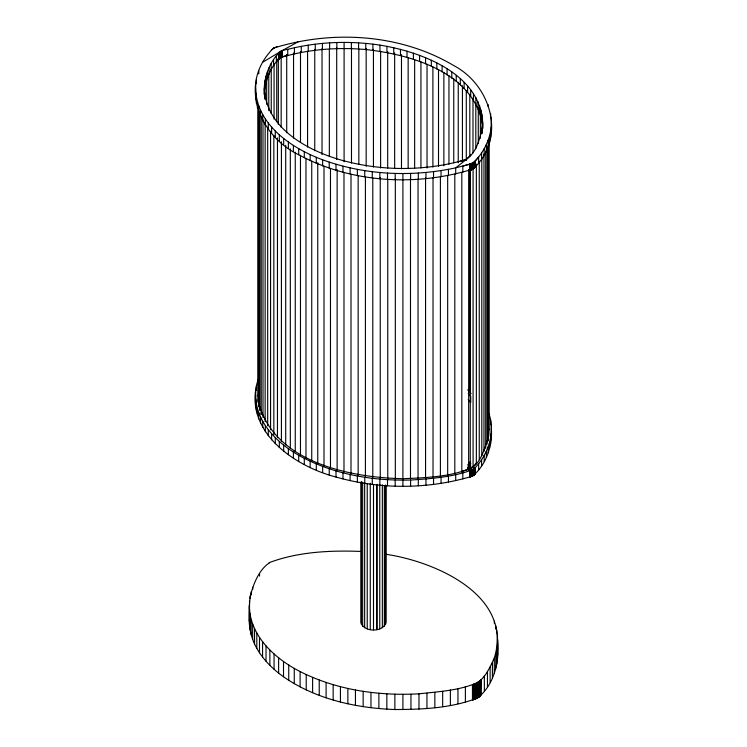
<?xml version="1.0" encoding="UTF-8"?>
<svg xmlns="http://www.w3.org/2000/svg" width="747" height="747" viewBox="0 0 747 747"><rect width="100%" height="100%" fill="white"/><g stroke="black" fill="none" stroke-linecap="round" stroke-linejoin="round"><path stroke-width="1.12" d="M258.079 395.826L258.079 106.681M258.275 109.893L258.275 402.53L258.079 395.088M258.864 111.919L258.864 406.9L258.275 399.468M259.853 410.075L259.853 113.927M261.226 414.38L261.226 117.074M263 417.47L263 120.164M264.942 99.071L264.942 83.916M265.148 421.663L265.148 123.199M266.67 104.253L266.67 78.603M267.678 425.79L267.678 127.326M268.771 110.659L268.771 73.346M270.573 429.842L270.573 131.369M271.245 113.637L271.245 69.331M273.841 434.959L273.841 135.319M274.074 119.025L274.074 64.223M276.735 121.649L276.735 61.021M277.454 437.639L277.454 137.999M278.342 124.46L278.342 59.172M281.161 127.251L281.161 57.295C279.639 50.385 281.871 50.385 287.735 49.349C317.774 41.729 349.353 40.506 379.971 45.128C423.147 52.085 484.887 75.438 482.655 128.54L482.469 118.222M281.423 441.374L281.423 141.734M285.709 444.979L285.709 145.348M286.717 132.714L286.717 54.596M293.543 138.074L293.543 52.962M295.252 451.786L295.252 152.145M300.471 454.96L300.471 155.32M305.971 457.976L305.971 158.336M307.577 147.094L307.577 51.487M311.742 460.815L311.742 161.184M317.755 463.485L317.755 162.678M322.022 154.638L322.022 48.536M324.011 465.96L324.011 166.329M329.343 156.412L329.343 49.143M330.473 468.248L330.473 168.617M336.71 159.569L336.71 47.64M343.984 472.225L343.984 172.585M344.096 161.791L344.096 48.695M350.997 473.897L350.997 174.256M351.482 163.061L351.482 47.64M358.14 475.353L358.14 175.722M358.84 164.564L358.84 49.134M365.414 476.595L365.414 176.964M366.17 166.282L366.17 48.527M373.435 167.057L373.435 49.302M380.251 478.416L380.251 177.609M380.615 168.047L380.615 51.459M387.693 168.094L387.693 51.506M387.768 478.986L387.768 179.345M394.659 168.355L394.659 52.925M395.331 479.322L395.331 178.524M401.484 168.813L401.484 54.559M408.151 168.318L408.151 57.556M410.486 479.322L410.486 178.514M414.65 168.019L414.65 59.592M418.049 478.976L418.049 179.336M420.944 167.916L420.944 61.824M425.566 478.397L425.566 177.599M427.032 168L427.032 64.233M432.896 167.095L432.896 66.828M433.017 477.594L433.017 177.963M438.508 166.366L438.508 69.602M440.394 476.577L440.394 176.936M443.867 165.806L443.867 72.534M447.668 475.325L447.668 175.685M453.756 162.818L453.756 78.874M454.811 473.859L454.811 174.219M461.814 472.179L461.814 172.548M462.43 161.557L462.43 85.774M466.287 160.53L466.287 90.574M469.816 392.791L469.816 170.101M469.816 156.114L469.816 94.318M258.864 403.828C275.326 462.57 350.166 477.548 402.904 478.706C425.22 477.753 449.563 477.053 470.265 468.444L470.265 169.971M472.991 152.967L472.991 98.174M473.084 467.734L473.084 168.103M475.811 148.746L475.811 103.282M476.353 463.784L476.353 164.153M478.276 143.443L478.276 107.297M479.257 459.741L479.257 161.277M480.377 138.204L480.377 112.554M481.796 455.614L481.796 158.317M483.963 451.421L483.963 154.115M485.737 448.331L485.737 151.025M488.118 145.88L488.118 440.851L488.921 429.049M488.921 429.777L488.921 141.799M273.981 47.976C332.499 29.815 400.336 33.848 453.606 65.484C491.283 85.214 506.765 138.438 473.019 169.018C416.378 186.75 351.351 183.09 298.707 154.75C261.338 136.972 239.871 88.79 268.36 53.859C270.162 51.945 271.488 49.377 273.86 48.051M255.577 94.589L255.782 84M264.531 84.271L264.345 94.589C263.364 79.107 268.696 62.169 280.405 51.608L298.557 41.533M488.921 413.549C495.588 432.84 488.193 454.727 474.121 468.789C470.843 470.236 475.167 476.156 470.918 476.623C427.209 489.444 379.793 489.49 336.001 477.025C293.599 466.109 241.757 430.067 258.107 379.588M255.577 401.223L255.782 390.634M386.05 554.311C435.146 561.501 513.441 595.443 494.309 658.042C490.135 666.847 485.83 677.24 477.258 682.739L477.258 698.072C451.337 708.249 422.4 709.454 394.874 709.529C355.945 708.091 315.944 699.257 283.515 676.791C271.563 668.22 260.843 657.369 254.531 643.923C247.584 629.151 248.62 612.185 250.17 596.367C253.448 584.014 258.789 569.578 270.115 562.304C298.641 551.8 330.043 550.296 360.147 551.407M249.311 620.972L249.909 613.548M482.469 128.643L482.655 122.405M491.218 132.994L491.423 122.415M473.019 475.652C486.297 464.653 492.376 445.884 491.423 429.049M249.311 605.64C249.629 635.968 274.989 658.695 300.107 671.553C336.589 690.069 378.421 696.064 418.974 693.823C438.47 691.629 459.228 690.639 477.445 682.627L477.445 697.959C494.766 684.84 499.687 660.105 497.689 639.6M264.531 90.406C266.203 78.556 271.105 65.633 280.48 57.706M264.345 88.454C266.063 127.728 306.503 149.914 339.978 159.746C380.559 171.315 424.417 171.399 465.017 159.923C476.446 154.05 480.078 137.962 482.469 126.598M472.524 169.289C472.412 166.32 471.422 163.191 474.41 161.922C483.449 152.388 489.92 140.034 491.218 126.869M488.118 437.789C484.663 448.433 480.657 464.373 469.125 469.415M360.978 482.076L360.978 622.624C363.92 632.522 383.08 632.522 386.022 622.624L386.022 485.569M468.014 464.746L470.638 461.581L468.369 464.074M468.042 469.125C466.763 467.22 472.72 462.664 470.265 468.444M470.087 468.649L470.208 465.446M476.353 463.056L471.581 468.257L461.814 471.45M468.799 469.714L470.171 468.22M255.577 88.454C256.613 124.973 291.685 148.317 322.648 159.811C364.994 175.237 411.784 177.263 455.707 167.842L466.595 159.26L470.638 154.946M474.784 161.595L474.784 167.73M271.656 49.872L274.224 47.845L277.268 46.641M469.536 466.109L469.536 469.172M277.006 60.488L281.311 57.314L287.464 54.904M278.986 52.748C284.952 45.642 278.519 68.873 280.62 51.496M469.303 466.296L469.219 469.424M469.303 469.359L469.461 466.175M473.701 168.589L473.813 162.388L470.04 164.144L455.707 167.842L455.707 173.976M262.823 62.169L280.274 51.683L280.069 57.939M269.2 562.818L269.555 562.612M277.903 59.228L279.817 58.117L279.882 51.935M277.865 59.265L279.761 58.163M273.747 48.116L274.224 47.845M473.813 168.514L472.141 169.476L472.141 163.35L473.813 162.388M473.813 475.148L472.141 476.11L472.141 469.975L473.813 469.023L473.701 475.223L473.589 469.163M466.595 159.26L459.265 161.511M468.042 467.08L468.705 466.707L468.145 467.034L468.145 469.079M255.577 395.088C255.876 424.184 280.2 445.978 304.3 458.313C336.972 474.943 374.219 480.956 410.617 480.032C431.486 478.696 453.205 477.137 472.898 469.592M472.141 163.35L472.272 169.42M469.583 469.368L471.516 468.434M467.883 465.241L470.955 463.784M280.919 57.482L280.993 51.31M281.077 57.407C308.408 49.199 337.411 47.089 365.778 49.526C410.971 54.55 473.421 72.207 482.469 124.357M467.697 389.813L471.086 393.594M468.201 393.473L470.703 396.498L470.703 402.633L468.201 399.608M497.1 647.518L497.689 654.932M491.423 128.549L491.227 117.961M491.423 435.174L491.227 424.595M497.483 634.959L497.483 650.292M497.474 644.241L497.474 659.573M496.858 630.328L496.858 633.615M496.83 648.872L496.83 664.204M495.812 625.725L495.812 629.011M495.775 653.476L495.775 668.808M494.346 621.159L494.346 623.353M494.309 658.042L494.309 673.374M492.422 662.552L492.422 677.884M491.218 433.493L491.218 439.628M490.63 113.516L490.63 117.606M490.611 131.304L490.611 137.439M490.63 420.15L490.63 424.24M490.611 437.938L490.611 444.073M490.135 667.006L490.135 682.338M489.593 135.721L489.593 141.855M489.593 442.355L489.593 448.489M488.715 143.844L488.715 436.491M488.221 104.72L488.221 106.765M488.183 140.1L488.183 146.235M488.183 446.734L488.183 452.869M487.446 671.385L487.446 686.717M487.119 147.887L487.119 444.166M486.381 144.432L486.381 150.558M486.381 451.067L486.381 457.192M484.355 675.671L484.355 691.003M484.177 148.7L484.177 154.834M484.177 455.334L484.177 461.469M482.095 117.867L482.095 133.022M481.908 114.048L481.908 120.174M481.89 130.772L481.89 133.834M481.6 152.892L481.6 159.027M481.6 459.526L481.6 465.661M480.965 109.893L480.965 116.028M480.975 679.751L480.872 695.205M480.76 680.003L480.76 695.336M480.638 680.134L480.517 695.597M480.396 680.396L480.396 695.728M480.265 680.526L480.265 695.859M480.134 680.657L480.134 695.989M479.994 680.778L479.994 696.111M479.863 680.9L479.863 696.232M479.649 105.775L479.649 111.91M479.723 681.031L479.723 696.363M479.574 681.152L479.425 696.606M479.275 681.395L479.275 696.727M479.126 681.516L479.126 696.848M478.967 681.628L478.967 696.96M478.808 681.75L478.808 697.082M478.65 681.862L478.65 697.194M478.64 163.145L478.64 157.01L473.915 162.314L473.915 168.439M478.64 463.644L478.64 469.779M478.491 681.974L478.491 697.306M478.323 682.086L478.323 697.418M477.959 101.704L477.959 107.829M477.977 682.31L477.977 697.642M477.8 697.754L477.8 682.422L477.622 697.857L477.072 698.174L477.072 682.842M476.885 682.935L476.885 698.268M476.502 683.141L476.502 698.473M476.306 683.234L476.306 698.566M476.11 683.328L476.11 698.66M475.895 97.68L475.895 103.814M475.914 683.421L475.914 698.753M475.708 683.514L475.708 698.847M475.503 683.598L475.503 698.931M475.344 160.997L475.269 167.216M475.344 467.631L475.269 473.85M475.297 683.692L475.297 699.024M475.195 161.165L475.111 167.384M475.195 467.799L475.111 474.018M475.092 683.776L475.092 699.108M475.036 161.343L474.952 167.561M475.036 467.977L474.952 474.186M474.868 468.145L474.784 474.354M474.877 683.86L474.877 699.192M474.69 161.679L474.597 167.888M474.69 468.304L474.597 474.522M474.662 683.944L474.662 699.276M474.513 167.972L474.513 161.838L474.317 168.131M474.513 474.606L474.513 468.472L474.317 474.765M474.448 684.028L474.448 699.36M474.224 162.08L474.224 168.215M474.224 468.714L474.224 474.84M474.233 684.103L474.233 699.435M474.121 162.155L474.018 168.364M474.121 468.789L474.018 474.999M474.018 684.187L474.018 699.519M473.915 468.939L473.915 475.073M473.794 684.261L473.794 699.594M473.589 162.538L473.589 168.663M473.57 684.336L473.57 699.668M473.477 93.73L473.477 99.865M473.477 162.603L473.365 168.813L472.776 169.158L472.776 163.023M473.477 469.237L473.365 475.447M473.253 162.753L473.253 168.878M473.346 684.411L473.346 699.734M473.14 162.818L473.14 168.953M473.14 469.452L473.14 475.587M473.122 684.476L473.122 699.808M473.019 162.893L472.898 169.093M472.898 684.541L472.898 699.874M472.776 469.658L472.776 475.792M472.655 163.089L472.655 169.224M472.664 684.616L472.664 699.948M472.524 469.788L472.524 475.923M472.459 684.672L472.459 700.004M472.403 469.854L472.272 476.044M472.011 169.541L472.011 163.406L462.832 166.133L462.832 172.268M472.011 470.04L472.011 476.175M471.88 163.462L471.88 169.597M471.88 470.096L471.88 476.231M471.749 163.528L471.749 169.662M471.749 470.162L471.749 476.287M471.609 163.584L471.609 169.718M471.609 470.218L471.609 476.353M471.478 163.64L471.338 169.83M471.478 470.274L471.338 476.465M471.198 163.752L471.198 169.886M471.198 470.386L471.198 476.511M471.058 163.808L471.058 169.933M471.058 470.433L471.058 476.567M470.918 163.854L470.918 169.989M470.918 470.489L470.918 476.623M470.769 163.91L470.769 170.036M470.769 470.535L470.769 476.67M470.703 89.864L470.703 95.999M470.629 163.957L470.629 170.092M470.629 470.591L470.629 476.726M470.479 164.004L470.479 170.139M470.479 470.638L470.479 476.773M470.33 164.051L470.33 170.185M470.33 470.685L470.33 476.819M470.19 164.097L470.19 170.232M470.19 470.731L470.19 476.866M470.04 164.144L470.04 170.279M470.087 465.586L469.956 468.78M470.04 470.778L470.04 476.913M469.891 164.191L469.891 170.316M469.891 465.783L469.826 468.92M469.891 470.825L469.891 476.95M469.732 164.228L469.732 170.363M469.751 465.913L469.686 469.051M469.732 470.862L469.732 476.997M469.144 466.417L469.06 469.546M468.967 466.539L468.883 469.658M468.799 466.651L468.705 469.77M468.658 169.494L468.658 470.293M468.528 466.819L468.434 469.938M468.341 466.931L468.341 469.994M467.585 86.082L467.585 92.217M465.39 686.624L465.39 701.956M464.12 82.403L464.12 88.529M462.832 472.767L462.832 478.902M460.329 78.827L460.329 84.962M458.247 82.254L458.247 162.706M457.958 688.407L457.958 703.739M456.221 75.372L456.221 81.507M455.707 474.476L455.707 480.61M451.804 72.048L451.804 78.183M450.376 689.957L450.376 705.289M448.956 75.624L448.956 164.237M448.443 169.336L448.443 175.47M448.443 475.97L448.443 482.095M447.089 68.864L447.089 74.999M442.672 691.283L442.672 706.615M442.103 65.829L442.103 71.964M441.047 170.605L441.047 176.731M441.047 477.23L441.047 483.365M436.836 62.944L436.836 69.079M434.847 692.366L434.847 707.698M433.54 171.642L433.54 177.777M433.54 478.276L433.54 484.411M431.318 60.227L431.318 66.352M426.948 693.216L426.948 708.548M425.958 172.464L425.958 178.589M425.958 479.088L425.958 485.223M425.566 57.678L425.566 63.803M419.581 55.306L419.581 61.431M418.974 693.823L418.974 709.155M418.311 173.043L418.311 179.177M418.311 479.677L418.311 485.811M413.399 53.112L413.399 59.246M410.953 694.196L410.953 709.529M410.617 173.397L410.617 179.532M410.617 480.032L410.617 486.166M407.022 51.113L407.022 57.248M402.913 173.519L402.904 479.434M402.913 480.153L402.913 486.278M402.913 694.318L402.913 709.65M400.467 49.311L400.467 55.446M395.2 173.407L395.2 179.532M395.2 480.032L395.2 486.166M394.874 694.196L394.874 709.529M393.762 47.715L393.762 53.84M387.506 173.052L387.506 179.187M387.506 479.686L387.506 485.821M386.927 46.314L386.927 52.449M386.853 693.842L386.853 709.174M385.592 485.111L385.499 624.623L385.499 485.251M384.341 485.69L384.341 626.238M382.352 484.868L382.352 627.732M379.971 45.128L379.971 51.263M379.859 172.473L379.859 178.608M379.859 479.107L379.859 485.242M379.756 484.859L379.756 628.881M378.878 693.235L378.878 708.567M376.974 484.364L376.974 629.544M376.74 484.411L376.74 629.6M373.5 484.663L373.5 629.852M372.912 44.148L372.912 50.282M372.79 177.982L372.79 477.622M372.267 171.67L372.267 177.795M372.267 478.295L372.267 484.429M370.97 692.394L370.97 707.717M370.26 483.253L370.26 629.6M367.244 483.692L367.244 628.881M365.778 43.391L365.778 49.526M364.769 170.624L364.769 176.759M364.769 477.258L364.769 483.393M364.648 482.543L364.648 627.732M363.154 691.311L363.154 706.643M362.659 482.207L362.659 626.238M361.408 481.628L361.408 624.492M358.579 42.84L358.579 48.975M357.374 169.364L357.374 175.498M357.374 475.998L357.374 482.132M355.441 689.995L355.441 705.327M351.351 42.514L351.351 48.648M350.1 167.879L350.1 174.014M350.1 474.513L350.1 480.648M347.859 688.445L347.859 703.777M344.096 42.411L344.096 48.546M342.966 166.179L342.966 172.305M342.966 472.814L342.966 478.939M340.427 686.67L340.427 701.993M337.14 169.532L337.14 470.339M336.841 42.523L336.841 48.658M336.001 164.256L336.001 170.391M336.001 470.89L336.001 477.025M333.162 684.672L333.162 700.004M329.614 42.859L329.614 48.985M329.222 162.136L329.222 168.271M329.222 468.771L329.222 474.905M326.094 682.45L326.094 697.782M322.648 159.811L322.648 165.946M322.648 466.445L322.648 472.571M322.415 43.401L322.415 49.535M319.24 680.031L319.24 695.364M316.289 157.29L316.289 163.416M316.289 463.915L316.289 470.05M315.281 44.166L315.281 50.301M314.758 49.321L314.758 150.754M312.61 677.398L312.61 692.73M310.164 154.573L310.164 160.708M310.164 461.207L310.164 467.342M308.231 45.156L308.231 51.282M306.223 674.569L306.223 689.901M304.3 151.678L304.3 157.813M304.3 458.313L304.3 464.447M301.274 46.342L301.274 52.477M300.499 51.534L300.499 142.472M300.107 671.553L300.107 686.885M298.707 148.616L298.707 154.75M298.707 455.25L298.707 461.385M294.439 47.743L294.439 53.877M294.271 668.36L294.271 683.692M293.394 145.385L293.394 151.52M293.394 452.019L293.394 458.154M290.331 148.821L290.331 448.452M288.744 664.989L288.744 680.321M288.379 141.995L288.379 148.13M288.379 448.63L288.379 454.764M287.735 49.349L287.735 55.483M283.683 138.466L283.683 144.601M283.683 445.1L283.683 451.235M283.515 661.459L283.515 676.791M282.151 57.024L282.151 50.899L281.983 57.08M281.89 50.973L281.806 57.136M281.722 51.029L281.638 57.192M281.554 51.085L281.479 57.248M281.395 51.151L281.395 57.286L282.245 56.996L282.245 50.871L280.405 51.608L280.274 57.818M280.844 51.384L280.695 57.584M280.48 51.571L280.405 57.743M280.004 51.851L279.948 58.033M279.705 52.075L279.639 58.247M279.583 52.159L278.986 58.882L279.126 52.598M279.425 52.299L279.322 58.527M279.322 134.796L279.322 140.931M279.322 441.43L279.322 447.556M279.266 52.449L279.173 58.677M278.622 657.78L278.622 673.112M276.362 55.922L276.362 62.048M275.288 130.996L275.288 137.131M275.288 437.63L275.288 443.765M274.065 653.952L274.065 669.284M273.579 59.788L273.579 65.923M271.609 127.083L271.609 133.218M271.609 433.718L271.609 439.843M271.152 63.738L271.152 69.863M269.863 649.993L269.863 665.325M269.088 67.753L269.088 73.888M268.285 123.059L268.285 129.194M268.285 429.693L268.285 435.828M267.389 71.824L267.389 77.959M266.063 75.942L266.063 82.077M266.025 645.912L266.025 661.244M265.334 118.941L265.334 125.076M265.334 425.575L265.334 431.71M265.11 80.097L265.11 86.222M265.092 96.821L265.092 98.865M264.531 92.647L264.531 95.709M262.767 114.749L262.767 120.874M262.767 421.383L262.767 427.508M262.57 641.72L262.57 657.052M261.226 412.475L261.226 414.52M260.582 110.472L260.582 116.607M260.582 417.106L260.582 423.241M259.853 408.17L259.853 410.215M259.554 573.855L259.554 576.049M259.489 637.424L259.489 652.757M258.817 70.769L258.817 73.832M258.779 106.139L258.779 112.274M258.779 412.774L258.779 418.908M257.379 101.76L257.379 107.895M257.379 408.394L257.379 414.529M256.809 633.045L256.809 648.377M256.389 79.565L256.389 83.645M256.37 97.343L256.37 103.478M256.389 386.19L256.389 390.279M256.37 403.978L256.37 410.112M255.773 92.908L255.773 99.043M255.773 399.542L255.773 405.668M254.531 628.601L254.531 643.923M252.691 587.198L252.691 589.392M252.654 624.081L252.654 639.413M251.225 591.764L251.225 595.051M251.188 619.515L251.188 634.847M250.17 596.367L250.17 598.562M250.142 614.912L250.142 630.244M249.526 600.999L249.517 625.612M478.145 682.198L476.698 683.038L476.698 698.37L478.145 697.53L478.145 682.198M473.253 469.387L472.655 469.723L472.655 475.858L473.253 475.512L473.253 469.387"/></g></svg>
